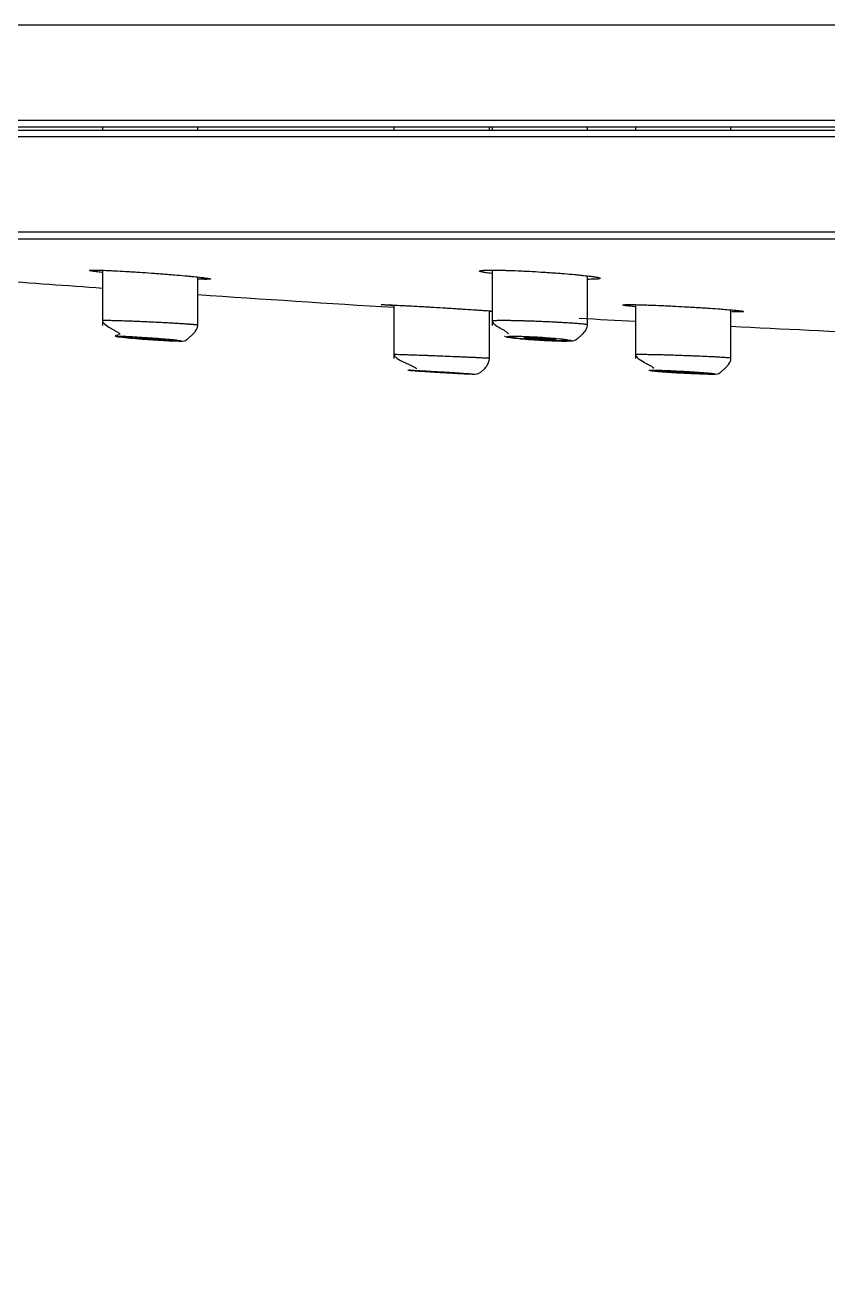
# Model space of a CAD drawing. Header units: millimetres. Extents: x 6110 to 6704, y -2661 to -1821.
# Drawn here: x 6301.75 to 6308.06, y -2073.21 to -2063.34 of the extents above; entities that cross this region are included whole.
import ezdxf

# ---------------------------------------------------------------- set-up
doc = ezdxf.new("R2010")
doc.units = ezdxf.units.MM
doc.header["$LTSCALE"] = 0.1
doc.linetypes.add('HIDDEN2', pattern=[4.7625, 3.175, -1.5875])
doc.layers.add('1', color=4, linetype='HIDDEN2', lineweight=13)
doc.layers.add('DIM', color=3, linetype='Continuous', lineweight=9)

msp = doc.modelspace()

# ---------------------------------------------------------------- hatches: boundary and pattern name
at = {"layer": 'DIM'}
h = msp.add_hatch(dxfattribs=at)
h.set_pattern_fill('ANSI31', color=2)
edge = h.paths.add_edge_path()
edge.add_line((6619.6172, -2595.9805), (6619.6172, -1962.2056))
edge.add_line((6634.6172, -1966.1101), (6619.6172, -1966.1101))
edge.add_line((6634.6172, -2610.9805), (6634.6172, -1966.1101))
edge.add_line((6634.6172, -2610.9805), (6184.4567, -2610.9805))
edge.add_line((6619.6172, -2595.9805), (6184.4567, -2595.9805))
edge.add_line((6184.4567, -2610.9805), (6184.4567, -2595.9805))

# ---------------------------------------------------------------- linework, layer by layer
at = {"layer": '1', "color": 7, "linetype": 'Continuous', "lineweight": -3}
for p, q in [((6351.8421, -2063.3432), (6296.9577, -2063.3432)), ((6296.2749, -2064.0902), (6352.5249, -2064.0902)), ((6296.2749, -2064.1422), (6352.5249, -2064.1422)), ((6302.3594, -2064.1422), (6302.3594, -2064.1672)), ((6303.1094, -2064.1672), (6303.1094, -2064.1422)), ((6304.6499, -2064.1422), (6304.6499, -2064.1672)), ((6305.3999, -2064.1672), (6305.3999, -2064.1422)), ((6305.4203, -2064.1422), (6305.4203, -2064.1672)), ((6306.1703, -2064.1672), (6306.1703, -2064.1422)), ((6306.5465, -2064.1422), (6306.5465, -2064.1672)), ((6307.2965, -2064.1672), (6307.2965, -2064.1422)), ((6296.2749, -2064.1672), (6352.5249, -2064.1672)), ((6352.5249, -2064.2192), (6296.2749, -2064.2192)), ((6296.9577, -2064.9661), (6351.8421, -2064.9661)), ((6351.207, -2065.0233), (6297.5928, -2065.0233)), ((6302.3594, -2065.2673), (6302.3594, -2065.7016)), ((6303.1094, -2065.7016), (6303.1094, -2065.3205)), ((6305.4203, -2065.2661), (6305.4203, -2065.7008)), ((6306.1703, -2065.7008), (6306.1703, -2065.3119)), ((6306.5465, -2065.5373), (6306.5465, -2065.9605)), ((6304.6499, -2065.5403), (6304.6499, -2065.9604)), ((6305.3999, -2065.9604), (6305.3999, -2065.5855)), ((6307.2965, -2065.9605), (6307.2965, -2065.5782))]:
    msp.add_line(p, q, dxfattribs=at)
for start, end in [(265.761478, 265.953211), (266.125515, 266.47933), (266.813411, 266.914668), (267.08677, 267.368621)]:
    msp.add_arc((6320.0022, -1816.0297), 250, start, end, dxfattribs=at)
for points, knots in [([(6302.3544, -2065.2837), (6302.3472, -2065.2829), (6302.3405, -2065.2822), (6302.3257, -2065.2804), (6302.318, -2065.2795), (6302.3074, -2065.2781), (6302.304, -2065.2777), (6302.2976, -2065.2768), (6302.2946, -2065.2764), (6302.2805, -2065.2743), (6302.2721, -2065.2729), (6302.2653, -2065.2713), (6302.2642, -2065.271), (6302.2622, -2065.2704), (6302.2614, -2065.2701), (6302.2596, -2065.2693), (6302.2591, -2065.2688), (6302.2601, -2065.2675), (6302.2638, -2065.2668), (6302.2722, -2065.2663), (6302.2741, -2065.2662), (6302.2782, -2065.2661), (6302.2804, -2065.266), (6302.2877, -2065.2659), (6302.2988, -2065.2658), (6302.3126, -2065.266), (6302.3241, -2065.2662), (6302.328, -2065.2663), (6302.3364, -2065.2665), (6302.3407, -2065.2666), (6302.3632, -2065.2672), (6302.3834, -2065.268), (6302.417, -2065.2694), (6302.4287, -2065.2699), (6302.4472, -2065.2708), (6302.4535, -2065.2711), (6302.4662, -2065.2718), (6302.4727, -2065.2721), (6302.5055, -2065.2738), (6302.5331, -2065.2754), (6302.5693, -2065.2775), (6302.5767, -2065.278), (6302.5915, -2065.2789), (6302.599, -2065.2793), (6302.6215, -2065.2807), (6302.6367, -2065.2817), (6302.6824, -2065.2847), (6302.7132, -2065.2868), (6302.7602, -2065.2902), (6302.7758, -2065.2913), (6302.8065, -2065.2936), (6302.837, -2065.2959), (6302.8669, -2065.2982), (6302.8891, -2065.3), (6302.8964, -2065.3006), (6302.9111, -2065.3018), (6302.9183, -2065.3024), (6302.9539, -2065.3054), (6302.9808, -2065.3077), (6303.0126, -2065.3106), (6303.0188, -2065.3112), (6303.0311, -2065.3123), (6303.0372, -2065.3129), (6303.0551, -2065.3146), (6303.0663, -2065.3157), (6303.0985, -2065.319), (6303.1177, -2065.321), (6303.1387, -2065.3235), (6303.1427, -2065.3239), (6303.1505, -2065.3249), (6303.1542, -2065.3254), (6303.1648, -2065.3267), (6303.1775, -2065.3284), (6303.1873, -2065.33), (6303.1936, -2065.3311), (6303.1956, -2065.3314), (6303.1991, -2065.3321), (6303.2006, -2065.3324), (6303.2075, -2065.334), (6303.2099, -2065.3351), (6303.2089, -2065.3364), (6303.2079, -2065.3368), (6303.2051, -2065.3373), (6303.204, -2065.3374), (6303.2014, -2065.3377), (6303.1999, -2065.3378), (6303.1915, -2065.3383), (6303.1819, -2065.3385), (6303.1663, -2065.3384), (6303.163, -2065.3384), (6303.156, -2065.3383), (6303.1523, -2065.3383), (6303.1408, -2065.3381), (6303.1325, -2065.3379), (6303.1207, -2065.3375), (6303.1178, -2065.3374), (6303.1147, -2065.3373)], [0, 0, 0, 0, 0.017074, 0.017074, 0.039248, 0.039248, 0.050335, 0.050335, 0.061422, 0.061422, 0.10577, 0.10577, 0.116857, 0.116857, 0.127944, 0.127944, 0.150118, 0.150118, 0.194466, 0.194466, 0.205553, 0.205553, 0.21664, 0.21664, 0.238813, 0.260987, 0.260987, 0.272074, 0.272074, 0.283161, 0.283161, 0.327509, 0.327509, 0.349683, 0.349683, 0.36077, 0.36077, 0.371857, 0.371857, 0.416205, 0.416205, 0.427292, 0.427292, 0.438379, 0.438379, 0.460553, 0.460553, 0.504901, 0.504901, 0.527075, 0.527075, 0.549248, 0.571422, 0.571422, 0.582509, 0.582509, 0.593596, 0.593596, 0.637944, 0.637944, 0.649031, 0.649031, 0.660118, 0.660118, 0.682292, 0.682292, 0.72664, 0.72664, 0.737727, 0.737727, 0.748814, 0.748814, 0.770988, 0.793162, 0.793162, 0.804249, 0.804249, 0.815336, 0.815336, 0.859684, 0.859684, 0.881857, 0.881857, 0.892944, 0.892944, 0.904031, 0.904031, 0.948379, 0.948379, 0.959466, 0.959466, 0.970553, 0.970553, 0.992727, 0.992727, 1, 1, 1, 1]), ([(6305.3203, -2065.2734), (6305.3203, -2065.2732), (6305.3203, -2065.273), (6305.3211, -2065.2715), (6305.3249, -2065.2703), (6305.3334, -2065.269), (6305.3353, -2065.2687), (6305.3394, -2065.2683), (6305.3417, -2065.2681), (6305.349, -2065.2675), (6305.3601, -2065.2668), (6305.3741, -2065.2664), (6305.3855, -2065.2661), (6305.3895, -2065.2661), (6305.3979, -2065.2659), (6305.4023, -2065.2659), (6305.4248, -2065.2658), (6305.445, -2065.2659), (6305.4787, -2065.2665), (6305.4905, -2065.2667), (6305.509, -2065.2672), (6305.5153, -2065.2673), (6305.5281, -2065.2677), (6305.5346, -2065.2679), (6305.5674, -2065.2689), (6305.5951, -2065.2699), (6305.6314, -2065.2715), (6305.6387, -2065.2718), (6305.6536, -2065.2725), (6305.6611, -2065.2728), (6305.6837, -2065.2739), (6305.6988, -2065.2747), (6305.7446, -2065.2771), (6305.7755, -2065.2789), (6305.8147, -2065.2813), (6305.8225, -2065.2818), (6305.838, -2065.2828), (6305.8458, -2065.2833), (6305.8688, -2065.2848), (6305.8993, -2065.2869), (6305.9292, -2065.2891), (6305.9513, -2065.2908), (6305.9587, -2065.2914), (6305.9733, -2065.2925), (6305.9805, -2065.2931), (6306.0161, -2065.296), (6306.043, -2065.2983), (6306.0747, -2065.3013), (6306.0809, -2065.3019), (6306.0932, -2065.3031), (6306.0992, -2065.3037), (6306.117, -2065.3055), (6306.1283, -2065.3067), (6306.1603, -2065.3102), (6306.1794, -2065.3124), (6306.2003, -2065.3152), (6306.2044, -2065.3158), (6306.2121, -2065.3169), (6306.2158, -2065.3174), (6306.2263, -2065.319), (6306.2389, -2065.3211), (6306.2486, -2065.3231), (6306.2549, -2065.3245), (6306.2568, -2065.3249), (6306.2602, -2065.3259), (6306.2618, -2065.3263), (6306.2679, -2065.3283), (6306.2703, -2065.3297), (6306.2703, -2065.331)], [0, 0, 0, 0, 0.00778, 0.00778, 0.070237, 0.070237, 0.085851, 0.085851, 0.101465, 0.101465, 0.132694, 0.163922, 0.163922, 0.179536, 0.179536, 0.195151, 0.195151, 0.257607, 0.257607, 0.288836, 0.288836, 0.30445, 0.30445, 0.320064, 0.320064, 0.382521, 0.382521, 0.398135, 0.398135, 0.413749, 0.413749, 0.444978, 0.444978, 0.507435, 0.507435, 0.523049, 0.523049, 0.538663, 0.538663, 0.569892, 0.60112, 0.60112, 0.616734, 0.616734, 0.632348, 0.632348, 0.694805, 0.694805, 0.710419, 0.710419, 0.726034, 0.726034, 0.757262, 0.757262, 0.819719, 0.819719, 0.835333, 0.835333, 0.850947, 0.850947, 0.882176, 0.913404, 0.913404, 0.929018, 0.929018, 0.944632, 0.944632, 1, 1, 1, 1]), ([(6305.4154, -2065.2925), (6305.4079, -2065.2915), (6305.4009, -2065.2906), (6305.3859, -2065.2886), (6305.3783, -2065.2875), (6305.3678, -2065.2859), (6305.3644, -2065.2854), (6305.358, -2065.2843), (6305.355, -2065.2838), (6305.341, -2065.2813), (6305.3327, -2065.2794), (6305.3261, -2065.2772), (6305.3249, -2065.2768), (6305.3232, -2065.276), (6305.3225, -2065.2757), (6305.322, -2065.2754)], [0, 0, 0, 0, 0.140773, 0.140773, 0.316302, 0.316302, 0.404066, 0.404066, 0.49183, 0.49183, 0.842887, 0.842887, 0.930651, 0.930651, 1, 1, 1, 1]), ([(6306.2651, -2065.3339), (6306.2646, -2065.334), (6306.264, -2065.3342), (6306.2621, -2065.3346), (6306.2606, -2065.3348), (6306.2521, -2065.3361), (6306.2425, -2065.3369), (6306.2268, -2065.3376), (6306.2234, -2065.3377), (6306.2164, -2065.3379), (6306.2127, -2065.338), (6306.2012, -2065.3383), (6306.1929, -2065.3384), (6306.1812, -2065.3384), (6306.1785, -2065.3384), (6306.1757, -2065.3385)], [0, 0, 0, 0, 0.045876, 0.045876, 0.145182, 0.145182, 0.542403, 0.542403, 0.641709, 0.641709, 0.741014, 0.741014, 0.939625, 0.939625, 1, 1, 1, 1]), ([(6304.6448, -2065.5455), (6304.6382, -2065.545), (6304.6319, -2065.5445), (6304.6175, -2065.5434), (6304.6097, -2065.5428), (6304.599, -2065.542), (6304.5956, -2065.5417), (6304.5891, -2065.5412), (6304.5861, -2065.5409), (6304.5718, -2065.5397), (6304.5633, -2065.5389), (6304.5563, -2065.5381), (6304.555, -2065.538), (6304.553, -2065.5377), (6304.5522, -2065.5376), (6304.5502, -2065.5372), (6304.5497, -2065.537), (6304.5505, -2065.5366), (6304.554, -2065.5366), (6304.5622, -2065.5367), (6304.564, -2065.5367), (6304.5681, -2065.5368), (6304.5703, -2065.5369), (6304.5774, -2065.5371), (6304.5884, -2065.5375), (6304.602, -2065.5381), (6304.6134, -2065.5385), (6304.6173, -2065.5387), (6304.6256, -2065.5391), (6304.6299, -2065.5393), (6304.6521, -2065.5403), (6304.6722, -2065.5413), (6304.7056, -2065.543), (6304.7173, -2065.5436), (6304.7357, -2065.5446), (6304.7419, -2065.5449), (6304.7546, -2065.5456), (6304.761, -2065.546), (6304.7937, -2065.5477), (6304.8212, -2065.5493), (6304.8573, -2065.5513), (6304.8647, -2065.5517), (6304.8795, -2065.5526), (6304.887, -2065.553), (6304.9094, -2065.5543), (6304.9245, -2065.5552), (6304.9702, -2065.5579), (6305.0011, -2065.5597), (6305.0402, -2065.5621), (6305.048, -2065.5626), (6305.0636, -2065.5635), (6305.0713, -2065.564), (6305.0944, -2065.5654), (6305.1249, -2065.5673), (6305.1548, -2065.5692), (6305.1771, -2065.5706), (6305.1845, -2065.571), (6305.1991, -2065.572), (6305.2064, -2065.5724), (6305.2421, -2065.5747), (6305.2691, -2065.5765), (6305.301, -2065.5786), (6305.3073, -2065.579), (6305.3197, -2065.5799), (6305.3258, -2065.5803), (6305.3437, -2065.5815), (6305.3551, -2065.5823), (6305.387, -2065.5845), (6305.4059, -2065.5859), (6305.4227, -2065.5871)], [0, 0, 0, 0, 0.021823, 0.021823, 0.052431, 0.052431, 0.067734, 0.067734, 0.083038, 0.083038, 0.144252, 0.144252, 0.159556, 0.159556, 0.17486, 0.17486, 0.205467, 0.205467, 0.266681, 0.266681, 0.281985, 0.281985, 0.297289, 0.297289, 0.327896, 0.358503, 0.358503, 0.373807, 0.373807, 0.38911, 0.38911, 0.450325, 0.450325, 0.480932, 0.480932, 0.496236, 0.496236, 0.511539, 0.511539, 0.572754, 0.572754, 0.588057, 0.588057, 0.603361, 0.603361, 0.633968, 0.633968, 0.695183, 0.695183, 0.710486, 0.710486, 0.72579, 0.72579, 0.756397, 0.787004, 0.787004, 0.802308, 0.802308, 0.817612, 0.817612, 0.878826, 0.878826, 0.89413, 0.89413, 0.909433, 0.909433, 0.940041, 0.940041, 1, 1, 1, 1]), ([(6306.5415, -2065.5529), (6306.5345, -2065.5523), (6306.5278, -2065.5516), (6306.5132, -2065.5502), (6306.5055, -2065.5494), (6306.4949, -2065.5483), (6306.4915, -2065.5479), (6306.485, -2065.5471), (6306.482, -2065.5468), (6306.4678, -2065.545), (6306.4594, -2065.5437), (6306.4526, -2065.5422), (6306.4514, -2065.542), (6306.4494, -2065.5414), (6306.4486, -2065.5412), (6306.4467, -2065.5404), (6306.4463, -2065.54), (6306.4472, -2065.5387), (6306.4508, -2065.538), (6306.4591, -2065.5374), (6306.461, -2065.5373), (6306.4651, -2065.5371), (6306.4673, -2065.537), (6306.4745, -2065.5368), (6306.4855, -2065.5366), (6306.4993, -2065.5366), (6306.5107, -2065.5367), (6306.5147, -2065.5367), (6306.523, -2065.5368), (6306.5273, -2065.5368), (6306.5497, -2065.5372), (6306.5698, -2065.5376), (6306.6033, -2065.5385), (6306.6151, -2065.5389), (6306.6335, -2065.5395), (6306.6398, -2065.5397), (6306.6525, -2065.5401), (6306.659, -2065.5404), (6306.6917, -2065.5416), (6306.7193, -2065.5427), (6306.7555, -2065.5443), (6306.7628, -2065.5446), (6306.7777, -2065.5453), (6306.7852, -2065.5456), (6306.8077, -2065.5467), (6306.8228, -2065.5474), (6306.8685, -2065.5497), (6306.8994, -2065.5513), (6306.9386, -2065.5535), (6306.9464, -2065.5539), (6306.9619, -2065.5548), (6306.9697, -2065.5552), (6306.9928, -2065.5565), (6307.0232, -2065.5583), (6307.0532, -2065.5602), (6307.0754, -2065.5616), (6307.0827, -2065.5621), (6307.0974, -2065.563), (6307.1046, -2065.5635), (6307.1403, -2065.5659), (6307.1672, -2065.5678), (6307.1991, -2065.5701), (6307.2053, -2065.5706), (6307.2177, -2065.5715), (6307.2237, -2065.572), (6307.2416, -2065.5734), (6307.2529, -2065.5743), (6307.2851, -2065.5769), (6307.3043, -2065.5786), (6307.3254, -2065.5807), (6307.3295, -2065.5811), (6307.3373, -2065.5819), (6307.341, -2065.5823), (6307.3516, -2065.5834), (6307.3643, -2065.5849), (6307.3742, -2065.5862), (6307.3806, -2065.5872), (6307.3825, -2065.5875), (6307.386, -2065.5881), (6307.3876, -2065.5884), (6307.394, -2065.5897), (6307.3965, -2065.5906), (6307.3965, -2065.5914)], [0, 0, 0, 0, 0.019523, 0.019523, 0.045451, 0.045451, 0.058415, 0.058415, 0.071378, 0.071378, 0.123233, 0.123233, 0.136197, 0.136197, 0.149161, 0.149161, 0.175089, 0.175089, 0.226944, 0.226944, 0.239907, 0.239907, 0.252871, 0.252871, 0.278799, 0.304726, 0.304726, 0.31769, 0.31769, 0.330654, 0.330654, 0.382509, 0.382509, 0.408436, 0.408436, 0.4214, 0.4214, 0.434364, 0.434364, 0.486219, 0.486219, 0.499183, 0.499183, 0.512147, 0.512147, 0.538074, 0.538074, 0.589929, 0.589929, 0.602893, 0.602893, 0.615857, 0.615857, 0.641784, 0.667712, 0.667712, 0.680676, 0.680676, 0.693639, 0.693639, 0.745495, 0.745495, 0.758458, 0.758458, 0.771422, 0.771422, 0.79735, 0.79735, 0.849205, 0.849205, 0.862168, 0.862168, 0.875132, 0.875132, 0.90106, 0.926987, 0.926987, 0.939951, 0.939951, 0.952915, 0.952915, 1, 1, 1, 1]), ([(6305.4249, -2065.5921), (6305.4219, -2065.592), (6305.4188, -2065.5919), (6305.4123, -2065.5916), (6305.4088, -2065.5914), (6305.4053, -2065.5912)], [0, 0, 0, 0, 0.484507, 0.484507, 1, 1, 1, 1]), ([(6307.3917, -2065.593), (6307.3912, -2065.5931), (6307.3906, -2065.5932), (6307.3886, -2065.5934), (6307.3872, -2065.5935), (6307.3789, -2065.5941), (6307.3693, -2065.5944), (6307.3538, -2065.5945), (6307.3505, -2065.5945), (6307.3435, -2065.5946), (6307.3399, -2065.5945), (6307.3284, -2065.5945), (6307.3202, -2065.5944), (6307.3082, -2065.5942), (6307.3051, -2065.5942), (6307.3019, -2065.5941)], [0, 0, 0, 0, 0.048674, 0.048674, 0.146789, 0.146789, 0.539251, 0.539251, 0.637366, 0.637366, 0.735482, 0.735482, 0.931712, 0.931712, 1, 1, 1, 1]), ([(6302.3594, -2065.661), (6302.3594, -2065.6606), (6302.3631, -2065.66), (6302.3798, -2065.6596), (6302.4073, -2065.6597), (6302.4445, -2065.6604), (6302.4902, -2065.6615), (6302.5377, -2065.6631), (6302.5846, -2065.6648), (6302.6302, -2065.6667), (6302.6814, -2065.6689), (6302.7373, -2065.6714), (6302.7938, -2065.6742), (6302.846, -2065.6768), (6302.8903, -2065.6792), (6302.9268, -2065.6812), (6302.9561, -2065.683), (6302.9787, -2065.6844), (6302.9956, -2065.6855), (6303.0073, -2065.6864), (6303.0144, -2065.6869), (6303.0177, -2065.6871), (6303.0186, -2065.6872)], [0, 0, 0, 0, 0.070058, 0.141768, 0.213258, 0.284532, 0.355596, 0.426454, 0.475527, 0.528724, 0.586043, 0.647485, 0.713049, 0.771889, 0.823996, 0.869368, 0.908, 0.93989, 0.965037, 0.983438, 0.995093, 1, 1, 1, 1]), ([(6302.3594, -2065.6609), (6302.3595, -2065.6699), (6302.3716, -2065.6887), (6302.4118, -2065.7142), (6302.4478, -2065.7342), (6302.4671, -2065.745), (6302.4797, -2065.753), (6302.4858, -2065.7573), (6302.4894, -2065.7604), (6302.4915, -2065.7626), (6302.493, -2065.7645), (6302.4944, -2065.7671), (6302.4944, -2065.769), (6302.494, -2065.7702), (6302.4939, -2065.7706)], [0, 0, 0, 0, 0.356721, 0.655675, 0.769694, 0.85495, 0.887009, 0.913116, 0.924706, 0.93589, 0.947229, 0.959284, 0.987341, 1, 1, 1, 1]), ([(6302.5356, -2065.7945), (6302.5425, -2065.7953), (6302.5618, -2065.7974), (6302.6061, -2065.8013), (6302.6587, -2065.8057), (6302.7148, -2065.8099), (6302.7856, -2065.8147), (6302.8627, -2065.8192), (6302.9294, -2065.8224), (6302.9948, -2065.8222), (6303.006, -2065.8254), (6303.0325, -2065.8029), (6303.0405, -2065.7961), (6303.0468, -2065.7907), (6303.0536, -2065.7847), (6303.0636, -2065.7757), (6303.0764, -2065.7631), (6303.0899, -2065.7473), (6303.1048, -2065.7241), (6303.1096, -2065.7072), (6303.1094, -2065.6962)], [0, 0, 0, 0, 0.042102, 0.104744, 0.167997, 0.230921, 0.292201, 0.403355, 0.498296, 0.578812, 0.775021, 0.799579, 0.809904, 0.819685, 0.829566, 0.840085, 0.864227, 0.893259, 0.926584, 1, 1, 1, 1]), ([(6303.0186, -2065.6872), (6303.0209, -2065.6874), (6303.0252, -2065.6876), (6303.0315, -2065.6881), (6303.0375, -2065.6885), (6303.0432, -2065.689), (6303.0487, -2065.6894), (6303.054, -2065.6898), (6303.059, -2065.6902), (6303.0637, -2065.6906), (6303.0682, -2065.6909), (6303.0724, -2065.6913), (6303.0764, -2065.6917), (6303.0802, -2065.692), (6303.0837, -2065.6923), (6303.0869, -2065.6926), (6303.09, -2065.693), (6303.0927, -2065.6933), (6303.0953, -2065.6935), (6303.0976, -2065.6938), (6303.0997, -2065.6941), (6303.1016, -2065.6944), (6303.1033, -2065.6946), (6303.1048, -2065.6948), (6303.106, -2065.6951), (6303.1071, -2065.6953), (6303.1079, -2065.6955), (6303.1086, -2065.6957), (6303.109, -2065.6959), (6303.1093, -2065.696), (6303.1094, -2065.6962), (6303.1094, -2065.6962), (6303.1094, -2065.6962)], [0, 0, 0, 0, 0.038126, 0.075988, 0.113584, 0.150916, 0.187983, 0.224785, 0.261322, 0.297595, 0.333603, 0.369346, 0.404825, 0.440038, 0.474988, 0.509672, 0.544092, 0.578248, 0.612139, 0.645765, 0.679127, 0.712225, 0.745058, 0.777626, 0.809931, 0.841971, 0.873747, 0.905258, 0.936506, 0.967489, 0.998208, 1, 1, 1, 1]), ([(6305.4203, -2065.6636), (6305.4203, -2065.6635), (6305.4204, -2065.663), (6305.4227, -2065.6622), (6305.4312, -2065.6612), (6305.4446, -2065.6604), (6305.4625, -2065.6599), (6305.4845, -2065.6596), (6305.5101, -2065.6596), (6305.5389, -2065.6598), (6305.5704, -2065.6602), (6305.604, -2065.6608), (6305.64, -2065.6617), (6305.6784, -2065.6628), (6305.7198, -2065.6642), (6305.7637, -2065.6657), (6305.8096, -2065.6675), (6305.8441, -2065.669), (6305.8697, -2065.6702), (6305.889, -2065.6712), (6305.9164, -2065.6726), (6305.9512, -2065.6744), (6305.9922, -2065.6767), (6306.0371, -2065.6794), (6306.0654, -2065.6814), (6306.0793, -2065.6825)], [0, 0, 0, 0, 0.005502, 0.054813, 0.103494, 0.151547, 0.198972, 0.245772, 0.291947, 0.337499, 0.382429, 0.426739, 0.47034, 0.515601, 0.562522, 0.611103, 0.661346, 0.71325, 0.725299, 0.746993, 0.77833, 0.819306, 0.869914, 0.930148, 1, 1, 1, 1]), ([(6305.4203, -2065.6634), (6305.4204, -2065.6717), (6305.4316, -2065.689), (6305.4687, -2065.7125), (6305.5021, -2065.7313), (6305.52, -2065.7416), (6305.5316, -2065.7494), (6305.5371, -2065.7537), (6305.5403, -2065.7569), (6305.5428, -2065.7598), (6305.5446, -2065.7634), (6305.5444, -2065.766), (6305.544, -2065.7674), (6305.5437, -2065.7679)], [0, 0, 0, 0, 0.355111, 0.651702, 0.763899, 0.846936, 0.877938, 0.903364, 0.91492, 0.926359, 0.951082, 0.981665, 1, 1, 1, 1]), ([(6305.5675, -2065.7957), (6305.5851, -2065.7982), (6305.6188, -2065.8021), (6305.6796, -2065.8074), (6305.7332, -2065.8115), (6305.7888, -2065.8151), (6305.8578, -2065.8189), (6305.9319, -2065.8219), (6305.9952, -2065.8232), (6306.0574, -2065.8206), (6306.0685, -2065.822), (6306.0952, -2065.7989), (6306.1032, -2065.792), (6306.1094, -2065.7866), (6306.1161, -2065.7807), (6306.1258, -2065.7718), (6306.1383, -2065.7594), (6306.1514, -2065.7438), (6306.1659, -2065.7211), (6306.1705, -2065.7045), (6306.1703, -2065.6937)], [0, 0, 0, 0, 0.101, 0.160851, 0.221005, 0.280602, 0.338228, 0.442262, 0.530929, 0.606027, 0.788973, 0.812041, 0.821804, 0.831081, 0.840453, 0.850408, 0.873142, 0.900346, 0.931489, 1, 1, 1, 1]), ([(6306.0793, -2065.6825), (6306.0905, -2065.6833), (6306.1106, -2065.685), (6306.1344, -2065.6872), (6306.1515, -2065.6892), (6306.1628, -2065.691), (6306.169, -2065.6925), (6306.1703, -2065.6933), (6306.1703, -2065.6937), (6306.1703, -2065.6937)], [0, 0, 0, 0, 0.192802, 0.375046, 0.546732, 0.707858, 0.858423, 0.998428, 1, 1, 1, 1]), ([(6302.4861, -2065.7713), (6302.485, -2065.7743), (6302.472, -2065.7789), (6302.4582, -2065.7807), (6302.4613, -2065.7824), (6302.4615, -2065.7825)], [0, 0, 0, 0, 0.253573, 0.953202, 1, 1, 1, 1]), ([(6302.4609, -2065.7828), (6302.4609, -2065.7835), (6302.4643, -2065.7855), (6302.4849, -2065.7891), (6302.5183, -2065.7928), (6302.5356, -2065.7945)], [0, 0, 0, 0, 0.227462, 0.669349, 1, 1, 1, 1]), ([(6302.9152, -2065.8118), (6302.9152, -2065.8118), (6302.9152, -2065.8118), (6302.9115, -2065.8114), (6302.9076, -2065.8111), (6302.8839, -2065.8087), (6302.8604, -2065.8065), (6302.81, -2065.8023), (6302.7823, -2065.8001), (6302.7266, -2065.796), (6302.698, -2065.794), (6302.6435, -2065.7905), (6302.6169, -2065.7889), (6302.5695, -2065.7864), (6302.5481, -2065.7855), (6302.5131, -2065.7843), (6302.4991, -2065.784), (6302.4805, -2065.7843), (6302.4755, -2065.7847), (6302.4754, -2065.7864), (6302.4801, -2065.7875), (6302.4985, -2065.7904), (6302.5124, -2065.7921), (6302.5408, -2065.7952), (6302.5534, -2065.7964), (6302.5888, -2065.7998), (6302.6138, -2065.8019), (6302.6665, -2065.8062), (6302.6949, -2065.8084), (6302.7508, -2065.8123), (6302.7792, -2065.8142), (6302.8321, -2065.8174), (6302.8574, -2065.8188), (6302.9014, -2065.8209), (6302.9208, -2065.8216), (6302.951, -2065.8224), (6302.9623, -2065.8224), (6302.9753, -2065.8217), (6302.9772, -2065.821), (6302.9715, -2065.819), (6302.9638, -2065.8176), (6302.9423, -2065.8148), (6302.9298, -2065.8134), (6302.9152, -2065.8118)], [0, 0, 0, 0, 0.000025, 0.000025, 0.010824, 0.010824, 0.064768, 0.064768, 0.11871, 0.11871, 0.17235, 0.17235, 0.225918, 0.225918, 0.279406, 0.279406, 0.332913, 0.332913, 0.386534, 0.386534, 0.440268, 0.440268, 0.493996, 0.493996, 0.527688, 0.527688, 0.581618, 0.581618, 0.635437, 0.635437, 0.689102, 0.689102, 0.742636, 0.742636, 0.796119, 0.796119, 0.849654, 0.849654, 0.903321, 0.903321, 0.957143, 0.957143, 1, 1, 1, 1]), ([(6302.6094, -2065.7952), (6302.6093, -2065.795), (6302.6101, -2065.7948), (6302.6125, -2065.7946), (6302.6135, -2065.7946), (6302.6159, -2065.7945), (6302.6186, -2065.7945), (6302.6221, -2065.7945), (6302.625, -2065.7946), (6302.626, -2065.7946), (6302.6281, -2065.7946), (6302.6292, -2065.7946), (6302.6349, -2065.7948), (6302.6401, -2065.795), (6302.6488, -2065.7953), (6302.6518, -2065.7955), (6302.6582, -2065.7958), (6302.6615, -2065.7959), (6302.6717, -2065.7964), (6302.6788, -2065.7968), (6302.6902, -2065.7975), (6302.6941, -2065.7977), (6302.7019, -2065.7982), (6302.7059, -2065.7985), (6302.7179, -2065.7992), (6302.726, -2065.7998), (6302.7425, -2065.801), (6302.7506, -2065.8016), (6302.7626, -2065.8025), (6302.7665, -2065.8028), (6302.7744, -2065.8034), (6302.7783, -2065.8037), (6302.7896, -2065.8046), (6302.7968, -2065.8053), (6302.807, -2065.8062), (6302.8103, -2065.8065), (6302.8167, -2065.8071), (6302.8197, -2065.8074), (6302.8283, -2065.8082), (6302.8335, -2065.8088), (6302.8404, -2065.8096), (6302.8425, -2065.8098), (6302.8464, -2065.8103), (6302.8499, -2065.8108), (6302.8527, -2065.8112), (6302.8551, -2065.8116), (6302.8561, -2065.8118), (6302.8585, -2065.8123), (6302.8593, -2065.8126), (6302.8594, -2065.8128), (6302.8594, -2065.8128), (6302.8594, -2065.8128)], [0, 0, 0, 0, 0.062181, 0.062181, 0.093409, 0.093409, 0.124637, 0.155865, 0.155865, 0.171479, 0.171479, 0.187093, 0.187093, 0.249548, 0.249548, 0.280776, 0.280776, 0.312004, 0.312004, 0.37446, 0.37446, 0.405688, 0.405688, 0.436915, 0.436915, 0.499371, 0.499371, 0.561827, 0.561827, 0.593055, 0.593055, 0.624283, 0.624283, 0.686738, 0.686738, 0.717966, 0.717966, 0.749194, 0.749194, 0.81165, 0.81165, 0.842877, 0.842877, 0.874105, 0.905333, 0.905333, 0.936561, 0.936561, 0.999017, 0.999017, 1, 1, 1, 1]), ([(6302.6461, -2065.8004), (6302.6403, -2065.7998), (6302.6351, -2065.7993), (6302.6283, -2065.7985), (6302.6262, -2065.7982), (6302.6223, -2065.7978), (6302.6205, -2065.7975), (6302.6158, -2065.7969), (6302.6134, -2065.7965), (6302.6111, -2065.796), (6302.6105, -2065.7958), (6302.6101, -2065.7957)], [0, 0, 0, 0, 0.29057, 0.29057, 0.435855, 0.435855, 0.581139, 0.581139, 0.871709, 0.871709, 1, 1, 1, 1]), ([(6302.8584, -2065.8132), (6302.8583, -2065.8132), (6302.8582, -2065.8133), (6302.8577, -2065.8133), (6302.8574, -2065.8133), (6302.8554, -2065.8135), (6302.8531, -2065.8136), (6302.8484, -2065.8136), (6302.8466, -2065.8136), (6302.8428, -2065.8135), (6302.8407, -2065.8134), (6302.8339, -2065.8133), (6302.8287, -2065.8131), (6302.82, -2065.8127), (6302.8169, -2065.8126), (6302.8106, -2065.8123), (6302.8041, -2065.812), (6302.7971, -2065.8116), (6302.7898, -2065.8112), (6302.7861, -2065.811), (6302.7747, -2065.8103), (6302.7669, -2065.8099), (6302.7549, -2065.8091), (6302.7509, -2065.8088), (6302.7427, -2065.8083), (6302.7386, -2065.808), (6302.7264, -2065.8071), (6302.7183, -2065.8065), (6302.7062, -2065.8056), (6302.7022, -2065.8053), (6302.6944, -2065.8047), (6302.6867, -2065.8041), (6302.6793, -2065.8034), (6302.6721, -2065.8028), (6302.6686, -2065.8025), (6302.6583, -2065.8016), (6302.6519, -2065.801), (6302.6461, -2065.8004)], [0, 0, 0, 0, 0.0109, 0.0109, 0.03288, 0.03288, 0.1208, 0.1208, 0.16476, 0.16476, 0.20872, 0.20872, 0.29664, 0.29664, 0.3406, 0.3406, 0.38456, 0.42852, 0.42852, 0.47248, 0.47248, 0.5604, 0.5604, 0.60436, 0.60436, 0.64832, 0.64832, 0.73624, 0.73624, 0.7802, 0.7802, 0.82416, 0.86812, 0.86812, 0.91208, 0.91208, 1, 1, 1, 1]), ([(6305.5174, -2065.7833), (6305.5173, -2065.7849), (6305.5236, -2065.7885), (6305.5409, -2065.7927), (6305.5647, -2065.7954), (6305.5675, -2065.7957)], [0, 0, 0, 0, 0.407495, 0.932129, 1, 1, 1, 1]), ([(6305.9771, -2065.8071), (6305.9771, -2065.8071), (6305.9771, -2065.8071), (6305.9731, -2065.8067), (6305.969, -2065.8062), (6305.9448, -2065.8036), (6305.9212, -2065.8014), (6305.8707, -2065.7972), (6305.8431, -2065.7952), (6305.7876, -2065.7915), (6305.7589, -2065.7899), (6305.7045, -2065.7871), (6305.678, -2065.786), (6305.6308, -2065.7846), (6305.6094, -2065.7842), (6305.5746, -2065.7841), (6305.5607, -2065.7844), (6305.5423, -2065.7858), (6305.5375, -2065.7868), (6305.5377, -2065.7894), (6305.5426, -2065.791), (6305.5614, -2065.7946), (6305.5754, -2065.7967), (6305.6041, -2065.8), (6305.6167, -2065.8014), (6305.6522, -2065.8049), (6305.6773, -2065.8071), (6305.7301, -2065.8111), (6305.7584, -2065.8131), (6305.8143, -2065.8165), (6305.8426, -2065.818), (6305.8954, -2065.8203), (6305.9206, -2065.8212), (6305.9644, -2065.8222), (6305.9837, -2065.8224), (6306.0137, -2065.822), (6306.0249, -2065.8215), (6306.0377, -2065.8197), (6306.0394, -2065.8185), (6306.0333, -2065.8155), (6306.0254, -2065.8138), (6306.0038, -2065.8104), (6305.9915, -2065.8088), (6305.9771, -2065.8071)], [0, 0, 0, 0, 0.000025, 0.000025, 0.011637, 0.011637, 0.065574, 0.065574, 0.119274, 0.119274, 0.172869, 0.172869, 0.226366, 0.226366, 0.279862, 0.279862, 0.333454, 0.333454, 0.387198, 0.387198, 0.441048, 0.441048, 0.494891, 0.494891, 0.528497, 0.528497, 0.582345, 0.582345, 0.636043, 0.636043, 0.689599, 0.689599, 0.743086, 0.743086, 0.796603, 0.796603, 0.850239, 0.850239, 0.90403, 0.90403, 0.957947, 0.957947, 1, 1, 1, 1]), ([(6305.6703, -2065.7965), (6305.6703, -2065.7965), (6305.6703, -2065.7965), (6305.6703, -2065.7961), (6305.6711, -2065.7958), (6305.6734, -2065.7953), (6305.6745, -2065.7952), (6305.6768, -2065.795), (6305.6796, -2065.7948), (6305.6831, -2065.7947), (6305.6859, -2065.7946), (6305.687, -2065.7946), (6305.6891, -2065.7945), (6305.6902, -2065.7945), (6305.6959, -2065.7945), (6305.7011, -2065.7945), (6305.7097, -2065.7946), (6305.7128, -2065.7947), (6305.7191, -2065.7948), (6305.7225, -2065.7949), (6305.7327, -2065.7952), (6305.7399, -2065.7955), (6305.7512, -2065.7959), (6305.7551, -2065.7961), (6305.763, -2065.7965), (6305.7669, -2065.7967), (6305.7789, -2065.7973), (6305.787, -2065.7977), (6305.8035, -2065.7987), (6305.8117, -2065.7993), (6305.8236, -2065.8001), (6305.8276, -2065.8004), (6305.8354, -2065.801), (6305.8393, -2065.8013), (6305.8507, -2065.8022), (6305.8579, -2065.8028), (6305.868, -2065.8037), (6305.8713, -2065.804), (6305.8777, -2065.8047), (6305.8807, -2065.805), (6305.8894, -2065.8059), (6305.8945, -2065.8065), (6305.9014, -2065.8074), (6305.9035, -2065.8077), (6305.9074, -2065.8082), (6305.9109, -2065.8088), (6305.9136, -2065.8093), (6305.916, -2065.8098), (6305.917, -2065.8101), (6305.9195, -2065.8108), (6305.9203, -2065.8112), (6305.9203, -2065.8118), (6305.9201, -2065.812), (6305.9195, -2065.8122), (6305.9192, -2065.8123), (6305.9186, -2065.8124), (6305.9183, -2065.8125), (6305.9163, -2065.8129), (6305.914, -2065.8131), (6305.9101, -2065.8133), (6305.9092, -2065.8133), (6305.9075, -2065.8134), (6305.9065, -2065.8134), (6305.9036, -2065.8135), (6305.9015, -2065.8135), (6305.8947, -2065.8136), (6305.8896, -2065.8136), (6305.8808, -2065.8134), (6305.8778, -2065.8134), (6305.8715, -2065.8132), (6305.8649, -2065.8131), (6305.8579, -2065.8128), (6305.8507, -2065.8126), (6305.8469, -2065.8124), (6305.8355, -2065.812), (6305.8277, -2065.8116), (6305.8157, -2065.811), (6305.8117, -2065.8108), (6305.8035, -2065.8103), (6305.7994, -2065.8101), (6305.7871, -2065.8093), (6305.779, -2065.8088), (6305.767, -2065.808), (6305.763, -2065.8077), (6305.7551, -2065.8071), (6305.7474, -2065.8065), (6305.7401, -2065.8059), (6305.7329, -2065.8053), (6305.7294, -2065.805), (6305.7191, -2065.804), (6305.7127, -2065.8034), (6305.7069, -2065.8028)], [0, 0, 0, 0, 0.000029, 0.000029, 0.035742, 0.035742, 0.053599, 0.053599, 0.071455, 0.089312, 0.089312, 0.09824, 0.09824, 0.107168, 0.107168, 0.142882, 0.142882, 0.160738, 0.160738, 0.178595, 0.178595, 0.214308, 0.214308, 0.232165, 0.232165, 0.250021, 0.250021, 0.285735, 0.285735, 0.321448, 0.321448, 0.339305, 0.339305, 0.357161, 0.357161, 0.392875, 0.392875, 0.410731, 0.410731, 0.428588, 0.428588, 0.464301, 0.464301, 0.482158, 0.482158, 0.500014, 0.517871, 0.517871, 0.535728, 0.535728, 0.571441, 0.571441, 0.589297, 0.589297, 0.598226, 0.598226, 0.607154, 0.607154, 0.642867, 0.642867, 0.651796, 0.651796, 0.660724, 0.660724, 0.678581, 0.678581, 0.714294, 0.714294, 0.732151, 0.732151, 0.750007, 0.767864, 0.767864, 0.78572, 0.78572, 0.821434, 0.821434, 0.83929, 0.83929, 0.857147, 0.857147, 0.89286, 0.89286, 0.910717, 0.910717, 0.928573, 0.94643, 0.94643, 0.964287, 0.964287, 1, 1, 1, 1]), ([(6305.7069, -2065.8028), (6305.7011, -2065.8022), (6305.6959, -2065.8016), (6305.6891, -2065.8007), (6305.687, -2065.8004), (6305.6832, -2065.7998), (6305.6814, -2065.7995), (6305.6767, -2065.7987), (6305.6743, -2065.7982), (6305.672, -2065.7975), (6305.6714, -2065.7973), (6305.671, -2065.7971)], [0, 0, 0, 0, 0.290076, 0.290076, 0.435115, 0.435115, 0.580153, 0.580153, 0.870229, 0.870229, 1, 1, 1, 1]), ([(6304.6499, -2065.9266), (6304.65, -2065.9266), (6304.6508, -2065.9265), (6304.6565, -2065.9265), (6304.6732, -2065.9268), (6304.6993, -2065.9275), (6304.7345, -2065.9286), (6304.7783, -2065.93), (6304.8299, -2065.9318), (6304.8751, -2065.9334), (6304.9145, -2065.935), (6304.9516, -2065.9365), (6305.0054, -2065.9386), (6305.0758, -2065.9413), (6305.1439, -2065.9441), (6305.2011, -2065.9466), (6305.2433, -2065.9484), (6305.2794, -2065.95), (6305.3098, -2065.9515), (6305.3346, -2065.9527), (6305.3483, -2065.9534), (6305.3543, -2065.9537)], [0, 0, 0, 0, 0.015634, 0.074403, 0.134305, 0.195342, 0.257516, 0.320828, 0.385279, 0.450873, 0.473645, 0.512507, 0.567442, 0.638425, 0.725424, 0.778556, 0.82874, 0.875977, 0.920267, 0.961608, 1, 1, 1, 1]), ([(6304.6501, -2065.9266), (6304.6501, -2065.9316), (6304.6544, -2065.9419), (6304.6779, -2065.9624), (6304.7183, -2065.9835), (6304.7646, -2066.0046), (6304.7894, -2066.0159), (6304.8056, -2066.0241), (6304.8145, -2066.0292), (6304.8202, -2066.0332), (6304.8232, -2066.0359), (6304.8246, -2066.0378), (6304.8253, -2066.0394), (6304.8253, -2066.0405), (6304.8251, -2066.0411), (6304.825, -2066.0412)], [0, 0, 0, 0, 0.182731, 0.359339, 0.663432, 0.7818, 0.872138, 0.906472, 0.933939, 0.955836, 0.965615, 0.975275, 0.985409, 0.996555, 1, 1, 1, 1]), ([(6306.5465, -2065.9281), (6306.5467, -2065.9277), (6306.5509, -2065.9271), (6306.5683, -2065.9266), (6306.5964, -2065.9265), (6306.634, -2065.9268), (6306.6797, -2065.9276), (6306.7273, -2065.9286), (6306.7746, -2065.9299), (6306.821, -2065.9313), (6306.8723, -2065.933), (6306.9279, -2065.9349), (6306.9826, -2065.937), (6307.0441, -2065.9395), (6307.107, -2065.9423), (6307.1648, -2065.9451), (6307.1955, -2065.9468), (6307.2078, -2065.9475)], [0, 0, 0, 0, 0.071331, 0.143315, 0.21476, 0.28567, 0.356048, 0.425897, 0.476168, 0.530006, 0.587411, 0.648384, 0.712922, 0.767684, 0.856344, 0.937279, 1, 1, 1, 1]), ([(6306.5465, -2065.928), (6306.5466, -2065.9371), (6306.5591, -2065.9561), (6306.6005, -2065.9816), (6306.6376, -2066.0014), (6306.6576, -2066.0122), (6306.6706, -2066.02), (6306.6769, -2066.0244), (6306.6807, -2066.0275), (6306.6828, -2066.0296), (6306.6844, -2066.0316), (6306.6859, -2066.0341), (6306.686, -2066.0361), (6306.6856, -2066.0373), (6306.6855, -2066.0376)], [0, 0, 0, 0, 0.356415, 0.655821, 0.770338, 0.856195, 0.888534, 0.914823, 0.926425, 0.937549, 0.948744, 0.960577, 0.987989, 1, 1, 1, 1]), ([(6304.944, -2066.0643), (6304.9488, -2066.0646), (6304.9708, -2066.066), (6305.028, -2066.0695), (6305.1087, -2066.0741), (6305.1852, -2066.0784), (6305.269, -2066.0811), (6305.3002, -2066.0855), (6305.3327, -2066.0654), (6305.3436, -2066.0566), (6305.3525, -2066.0484), (6305.3613, -2066.0394), (6305.3726, -2066.0264), (6305.384, -2066.0097), (6305.3962, -2065.9857), (6305.3999, -2065.9681), (6305.3997, -2065.9566)], [0, 0, 0, 0, 0.022132, 0.10047, 0.242358, 0.364423, 0.469019, 0.734884, 0.771438, 0.800613, 0.813877, 0.827027, 0.854811, 0.886481, 0.922171, 1, 1, 1, 1]), ([(6305.3543, -2065.9537), (6305.3605, -2065.954), (6305.3714, -2065.9546), (6305.3843, -2065.9553), (6305.3933, -2065.9559), (6305.3987, -2065.9564), (6305.3999, -2065.9566), (6305.3999, -2065.9566)], [0, 0, 0, 0, 0.205935, 0.409204, 0.60981, 0.807754, 1, 1, 1, 1]), ([(6306.6761, -2066.0557), (6306.6773, -2066.0559), (6306.6836, -2066.057), (6306.7076, -2066.0592), (6306.7441, -2066.0624), (6306.7911, -2066.0658), (6306.8438, -2066.0693), (6306.8997, -2066.0726), (6306.9706, -2066.0763), (6307.0482, -2066.0797), (6307.1157, -2066.0819), (6307.1825, -2066.081), (6307.1954, -2066.084), (6307.2217, -2066.0617), (6307.2296, -2066.055), (6307.2358, -2066.0495), (6307.2424, -2066.0436), (6307.2521, -2066.0345), (6307.2646, -2066.0219), (6307.2776, -2066.0061), (6307.2921, -2065.983), (6307.2967, -2065.9661), (6307.2965, -2065.9552)], [0, 0, 0, 0, 0.013952, 0.066797, 0.122755, 0.180297, 0.238391, 0.296172, 0.352416, 0.454422, 0.541588, 0.615562, 0.79631, 0.819036, 0.828553, 0.837514, 0.846502, 0.856014, 0.877746, 0.903852, 0.93384, 1, 1, 1, 1]), ([(6307.2078, -2065.9475), (6307.2233, -2065.9484), (6307.25, -2065.9501), (6307.2778, -2065.9522), (6307.2932, -2065.9539), (6307.2965, -2065.9548), (6307.2965, -2065.9552), (6307.2965, -2065.9552)], [0, 0, 0, 0, 0.273405, 0.530961, 0.772665, 0.998515, 1, 1, 1, 1]), ([(6304.7582, -2066.0502), (6304.7582, -2066.0506), (6304.7641, -2066.0515), (6304.7861, -2066.0535), (6304.8159, -2066.0557), (6304.856, -2066.0585), (6304.8998, -2066.0615), (6304.9305, -2066.0634), (6304.944, -2066.0643)], [0, 0, 0, 0, 0.22499, 0.379108, 0.542059, 0.709332, 0.878123, 1, 1, 1, 1]), ([(6305.2371, -2066.0785), (6305.2371, -2066.0785), (6305.2371, -2066.0785), (6305.2357, -2066.0784), (6305.2341, -2066.0782), (6305.2183, -2066.077), (6305.1996, -2066.0757), (6305.1567, -2066.0728), (6305.1319, -2066.0712), (6305.1056, -2066.0695), (6305.1055, -2066.0695), (6305.0792, -2066.0678), (6305.0509, -2066.066), (6304.9949, -2066.0627), (6304.9664, -2066.061), (6304.9132, -2066.0579), (6304.8878, -2066.0565), (6304.8434, -2066.0542), (6304.8238, -2066.0532), (6304.7931, -2066.0518), (6304.7815, -2066.0514), (6304.768, -2066.0511), (6304.7658, -2066.0512), (6304.7709, -2066.052), (6304.7783, -2066.0527), (6304.7972, -2066.0543), (6304.8063, -2066.055), (6304.8336, -2066.057), (6304.8545, -2066.0584), (6304.901, -2066.0615), (6304.9273, -2066.0632), (6304.9816, -2066.0666), (6305.0103, -2066.0684), (6305.0661, -2066.0717), (6305.094, -2066.0733), (6305.145, -2066.0761), (6305.1689, -2066.0774), (6305.2095, -2066.0795), (6305.2268, -2066.0803), (6305.2525, -2066.0814), (6305.2612, -2066.0816), (6305.269, -2066.0816), (6305.2682, -2066.0813), (6305.2578, -2066.0801), (6305.2491, -2066.0794), (6305.2371, -2066.0785)], [0, 0, 0, 0, 0.000019, 0.000019, 0.005831, 0.005831, 0.059603, 0.059603, 0.11337, 0.11337, 0.113517, 0.113517, 0.167353, 0.167353, 0.221107, 0.221107, 0.274761, 0.274761, 0.328341, 0.328341, 0.381904, 0.381904, 0.435503, 0.435503, 0.489099, 0.489099, 0.522594, 0.522594, 0.576439, 0.576439, 0.630301, 0.630301, 0.684115, 0.684115, 0.737836, 0.737836, 0.791462, 0.791462, 0.84503, 0.84503, 0.898604, 0.898604, 0.952243, 0.952243, 1, 1, 1, 1]), ([(6304.8999, -2066.0594), (6304.8999, -2066.0593), (6304.9007, -2066.0593), (6304.9031, -2066.0593), (6304.9041, -2066.0594), (6304.9064, -2066.0594), (6304.9092, -2066.0595), (6304.9127, -2066.0597), (6304.9155, -2066.0598), (6304.9166, -2066.0598), (6304.9187, -2066.0599), (6304.9198, -2066.06), (6304.9255, -2066.0602), (6304.9306, -2066.0605), (6304.9393, -2066.0609), (6304.9423, -2066.0611), (6304.9487, -2066.0614), (6304.952, -2066.0616), (6304.9622, -2066.0621), (6304.9694, -2066.0625), (6304.9807, -2066.0632), (6304.9846, -2066.0634), (6304.9924, -2066.0638), (6304.9964, -2066.0641), (6305.0084, -2066.0648), (6305.0165, -2066.0652), (6305.033, -2066.0662), (6305.0411, -2066.0667), (6305.0531, -2066.0675), (6305.057, -2066.0677), (6305.0649, -2066.0682), (6305.0688, -2066.0685), (6305.0801, -2066.0692), (6305.0873, -2066.0697), (6305.0975, -2066.0703), (6305.1008, -2066.0706), (6305.1072, -2066.071), (6305.1102, -2066.0712), (6305.1189, -2066.0718), (6305.1241, -2066.0722), (6305.131, -2066.0727), (6305.1331, -2066.0728), (6305.137, -2066.0731), (6305.1405, -2066.0734), (6305.1432, -2066.0737), (6305.1456, -2066.0739), (6305.1466, -2066.074), (6305.1491, -2066.0742), (6305.1499, -2066.0744), (6305.1499, -2066.0745), (6305.1497, -2066.0745), (6305.1491, -2066.0745), (6305.1489, -2066.0745), (6305.1483, -2066.0745), (6305.1479, -2066.0745), (6305.146, -2066.0745), (6305.1436, -2066.0744), (6305.1389, -2066.0743), (6305.1372, -2066.0742), (6305.1333, -2066.074), (6305.1312, -2066.074), (6305.1244, -2066.0736), (6305.1193, -2066.0734), (6305.1105, -2066.073), (6305.1075, -2066.0728), (6305.1012, -2066.0725), (6305.0946, -2066.0721), (6305.0876, -2066.0717), (6305.0804, -2066.0713), (6305.0767, -2066.0711), (6305.0653, -2066.0705), (6305.0575, -2066.0701), (6305.0455, -2066.0694), (6305.0415, -2066.0691), (6305.0333, -2066.0686), (6305.0292, -2066.0684), (6305.017, -2066.0677), (6305.0089, -2066.0672), (6304.9968, -2066.0664), (6304.9928, -2066.0662), (6304.9849, -2066.0657), (6304.9773, -2066.0652), (6304.9699, -2066.0647), (6304.9627, -2066.0642), (6304.9592, -2066.064), (6304.9489, -2066.0633), (6304.9425, -2066.0629), (6304.9367, -2066.0625)], [0, 0, 0, 0, 0.035593, 0.035593, 0.053453, 0.053453, 0.071312, 0.089171, 0.089171, 0.098101, 0.098101, 0.107031, 0.107031, 0.142749, 0.142749, 0.160609, 0.160609, 0.178468, 0.178468, 0.214187, 0.214187, 0.232046, 0.232046, 0.249906, 0.249906, 0.285625, 0.285625, 0.321343, 0.321343, 0.339203, 0.339203, 0.357062, 0.357062, 0.392781, 0.392781, 0.41064, 0.41064, 0.4285, 0.4285, 0.464218, 0.464218, 0.482078, 0.482078, 0.499937, 0.517797, 0.517797, 0.535656, 0.535656, 0.571375, 0.571375, 0.589234, 0.589234, 0.598164, 0.598164, 0.607094, 0.607094, 0.642812, 0.642812, 0.660672, 0.660672, 0.678531, 0.678531, 0.71425, 0.71425, 0.732109, 0.732109, 0.749969, 0.767828, 0.767828, 0.785687, 0.785687, 0.821406, 0.821406, 0.839266, 0.839266, 0.857125, 0.857125, 0.892844, 0.892844, 0.910703, 0.910703, 0.928562, 0.946422, 0.946422, 0.964281, 0.964281, 1, 1, 1, 1]), ([(6304.9367, -2066.0625), (6304.9308, -2066.0621), (6304.9256, -2066.0617), (6304.9188, -2066.0612), (6304.9167, -2066.061), (6304.9128, -2066.0607), (6304.9111, -2066.0606), (6304.9063, -2066.0602), (6304.904, -2066.06), (6304.9016, -2066.0597), (6304.9011, -2066.0597), (6304.9007, -2066.0596)], [0, 0, 0, 0, 0.291064, 0.291064, 0.436596, 0.436596, 0.582127, 0.582127, 0.873191, 0.873191, 1, 1, 1, 1]), ([(6306.6502, -2066.0504), (6306.6502, -2066.0509), (6306.6528, -2066.0525), (6306.6648, -2066.0544), (6306.6761, -2066.0557)], [0, 0, 0, 0, 0.348766, 1, 1, 1, 1]), ([(6307.1057, -2066.0723), (6307.1056, -2066.0723), (6307.1056, -2066.0723), (6307.1027, -2066.072), (6307.0996, -2066.0718), (6307.0771, -2066.0699), (6307.054, -2066.0682), (6307.0042, -2066.0648), (6306.9767, -2066.063), (6306.9213, -2066.0598), (6306.8925, -2066.0583), (6306.8377, -2066.0556), (6306.8109, -2066.0544), (6306.7629, -2066.0526), (6306.741, -2066.0519), (6306.7051, -2066.0512), (6306.6906, -2066.051), (6306.6708, -2066.0514), (6306.6653, -2066.0519), (6306.664, -2066.0534), (6306.6682, -2066.0544), (6306.6855, -2066.0568), (6306.6988, -2066.0583), (6306.7265, -2066.0608), (6306.7387, -2066.0618), (6306.7734, -2066.0645), (6306.7982, -2066.0662), (6306.8504, -2066.0696), (6306.8786, -2066.0713), (6306.9345, -2066.0744), (6306.963, -2066.0758), (6307.0164, -2066.0783), (6307.0419, -2066.0793), (6307.0867, -2066.0808), (6307.1065, -2066.0813), (6307.1378, -2066.0817), (6307.1496, -2066.0816), (6307.1638, -2066.0809), (6307.1663, -2066.0802), (6307.1617, -2066.0785), (6307.1545, -2066.0773), (6307.1335, -2066.0749), (6307.1208, -2066.0736), (6307.1057, -2066.0723)], [0, 0, 0, 0, 0.000024, 0.000024, 0.008801, 0.008801, 0.062659, 0.062659, 0.116456, 0.116456, 0.170153, 0.170153, 0.223761, 0.223761, 0.277326, 0.277326, 0.330915, 0.330915, 0.384584, 0.384584, 0.438326, 0.438326, 0.492066, 0.492066, 0.525619, 0.525619, 0.579463, 0.579463, 0.633228, 0.633228, 0.686894, 0.686894, 0.740483, 0.740483, 0.794049, 0.794049, 0.847659, 0.847659, 0.901358, 0.901358, 0.955155, 0.955155, 1, 1, 1, 1]), ([(6306.8331, -2066.0646), (6306.8273, -2066.0641), (6306.8221, -2066.0637), (6306.8153, -2066.063), (6306.8132, -2066.0628), (6306.8094, -2066.0624), (6306.8076, -2066.0622), (6306.8029, -2066.0616), (6306.8005, -2066.0613), (6306.7981, -2066.0608), (6306.7975, -2066.0607), (6306.7967, -2066.0604), (6306.7965, -2066.0603), (6306.7965, -2066.0599), (6306.7972, -2066.0597), (6306.7996, -2066.0595), (6306.8006, -2066.0595), (6306.803, -2066.0594), (6306.8058, -2066.0593), (6306.8092, -2066.0593), (6306.8121, -2066.0593), (6306.8131, -2066.0593), (6306.8152, -2066.0594), (6306.8163, -2066.0594), (6306.8221, -2066.0594), (6306.8272, -2066.0595), (6306.8359, -2066.0598), (6306.8389, -2066.0599), (6306.8453, -2066.0601), (6306.8486, -2066.0602), (6306.8588, -2066.0605), (6306.866, -2066.0608), (6306.8773, -2066.0613), (6306.8812, -2066.0615), (6306.8891, -2066.0618), (6306.893, -2066.062), (6306.905, -2066.0626), (6306.9131, -2066.063), (6306.9296, -2066.0639), (6306.9378, -2066.0644), (6306.9497, -2066.0651), (6306.9537, -2066.0653), (6306.9615, -2066.0658), (6306.9654, -2066.0661), (6306.9768, -2066.0668), (6306.984, -2066.0673), (6306.9941, -2066.0681), (6306.9975, -2066.0683), (6307.0038, -2066.0688), (6307.0069, -2066.069), (6307.0155, -2066.0698), (6307.0207, -2066.0702), (6307.0276, -2066.0709), (6307.0297, -2066.0711), (6307.0336, -2066.0715), (6307.0371, -2066.0719), (6307.0398, -2066.0722), (6307.0422, -2066.0726), (6307.0432, -2066.0727), (6307.0456, -2066.0732), (6307.0464, -2066.0735), (6307.0465, -2066.0738), (6307.0463, -2066.0739), (6307.0457, -2066.0741), (6307.0454, -2066.0741), (6307.0448, -2066.0742), (6307.0445, -2066.0742), (6307.0425, -2066.0744), (6307.0402, -2066.0745), (6307.0355, -2066.0745), (6307.0337, -2066.0745), (6307.0298, -2066.0745), (6307.0277, -2066.0745), (6307.021, -2066.0744), (6307.0158, -2066.0743), (6307.0071, -2066.0741), (6307.004, -2066.074), (6306.9977, -2066.0738), (6306.9911, -2066.0736), (6306.9842, -2066.0733), (6306.9769, -2066.073), (6306.9732, -2066.0729), (6306.9618, -2066.0724), (6306.954, -2066.072), (6306.942, -2066.0715), (6306.938, -2066.0713), (6306.9298, -2066.0708), (6306.9257, -2066.0706), (6306.9134, -2066.07), (6306.9053, -2066.0695), (6306.8933, -2066.0688), (6306.8892, -2066.0685), (6306.8814, -2066.068), (6306.8737, -2066.0675), (6306.8664, -2066.0671), (6306.8592, -2066.0666), (6306.8556, -2066.0663), (6306.8453, -2066.0656), (6306.839, -2066.0651), (6306.8331, -2066.0646)], [0, 0, 0, 0, 0.03125, 0.03125, 0.046875, 0.046875, 0.0625, 0.0625, 0.09375, 0.09375, 0.109375, 0.109375, 0.125, 0.125, 0.15625, 0.15625, 0.171875, 0.171875, 0.1875, 0.203125, 0.203125, 0.210937, 0.210937, 0.21875, 0.21875, 0.25, 0.25, 0.265625, 0.265625, 0.28125, 0.28125, 0.3125, 0.3125, 0.328125, 0.328125, 0.34375, 0.34375, 0.375, 0.375, 0.40625, 0.40625, 0.421875, 0.421875, 0.4375, 0.4375, 0.46875, 0.46875, 0.484375, 0.484375, 0.5, 0.5, 0.53125, 0.53125, 0.546875, 0.546875, 0.5625, 0.578125, 0.578125, 0.59375, 0.59375, 0.625, 0.625, 0.640625, 0.640625, 0.648437, 0.648437, 0.65625, 0.65625, 0.6875, 0.6875, 0.703125, 0.703125, 0.71875, 0.71875, 0.75, 0.75, 0.765625, 0.765625, 0.78125, 0.796875, 0.796875, 0.8125, 0.8125, 0.84375, 0.84375, 0.859375, 0.859375, 0.875, 0.875, 0.90625, 0.90625, 0.921875, 0.921875, 0.9375, 0.953125, 0.953125, 0.96875, 0.96875, 1, 1, 1, 1])]:
    msp.add_open_spline(points, degree=3, knots=knots, dxfattribs=at)

doc.saveas('drawing.dxf')
